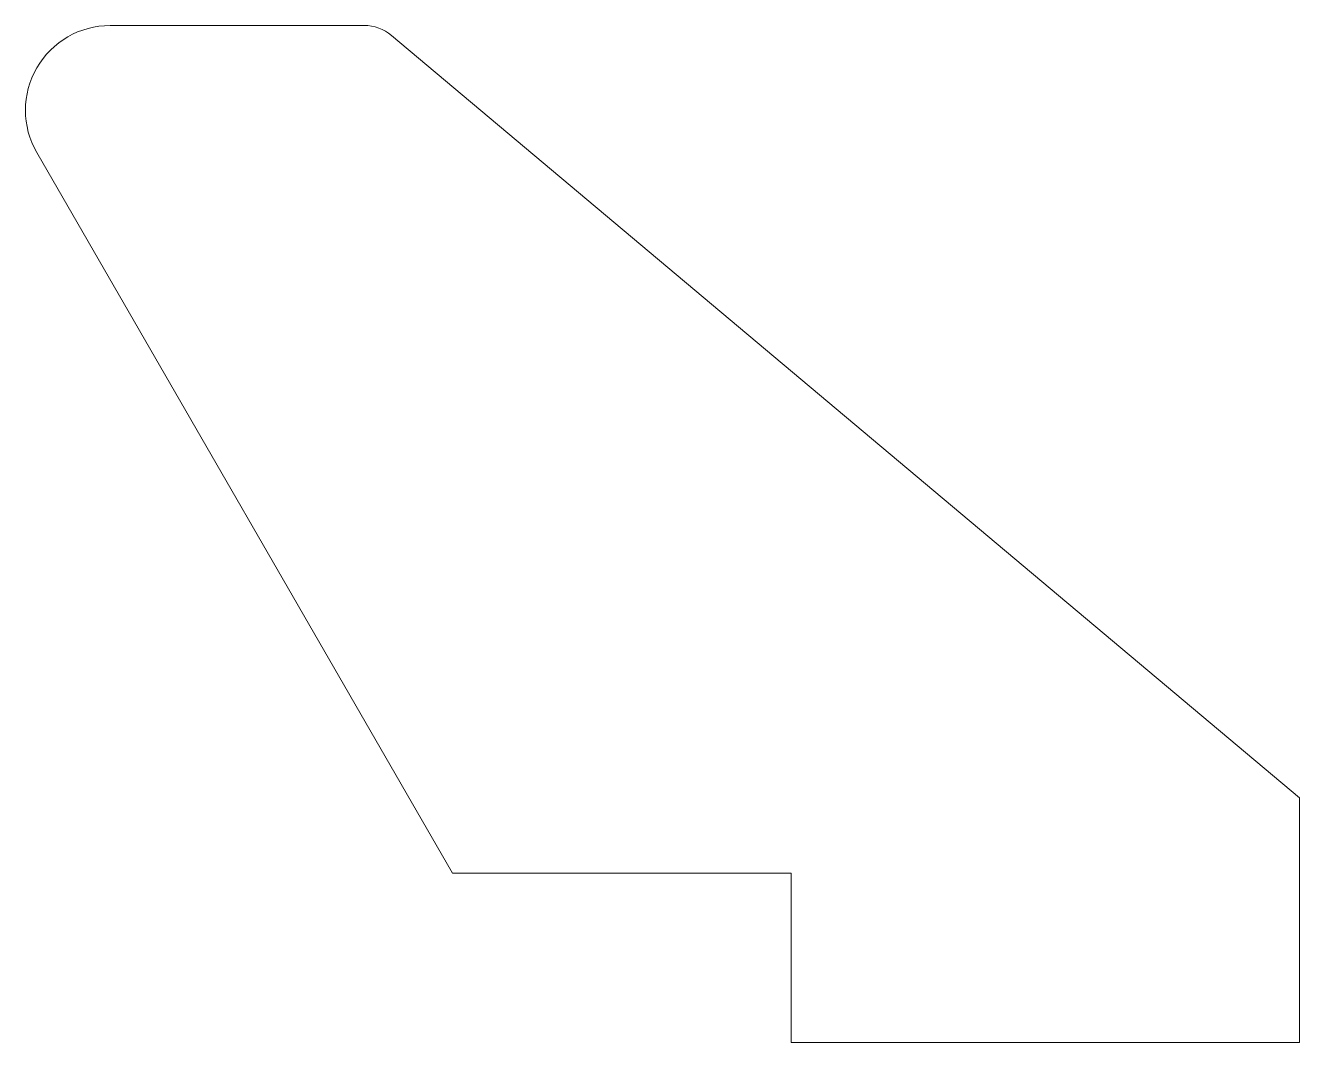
# Model space of a CAD drawing. Header units: millimetres. Extents: x -115 to 76, y 0 to 152.
import ezdxf

# ---------------------------------------------------------------- set-up
doc = ezdxf.new("R2010")
doc.units = ezdxf.units.MM

msp = doc.modelspace()

# ---------------------------------------------------------------- linework, layer by layer
at = {"color": 7, "linetype": 'Continuous', "lineweight": 15}
for p, q in [((-64.03, 152.4), (-102.13, 152.4)), ((76.2, 36.68), (-59.94, 150.91)), ((-113.12, 133.35), (-50.8, 25.4)), ((76.2, 0), (76.2, 36.68)), ((-50.8, 25.4), (0, 25.4)), ((0, 25.4), (0, 0)), ((0, 0), (76.2, 0))]:
    msp.add_line(p, q, dxfattribs=at)
for centre, radius, start, end in [((-102.13, 139.7), 12.7, 90, 210), ((-64.03, 146.05), 6.35, 50, 90)]:
    msp.add_arc(centre, radius, start, end, dxfattribs=at)

doc.saveas('drawing.dxf')
